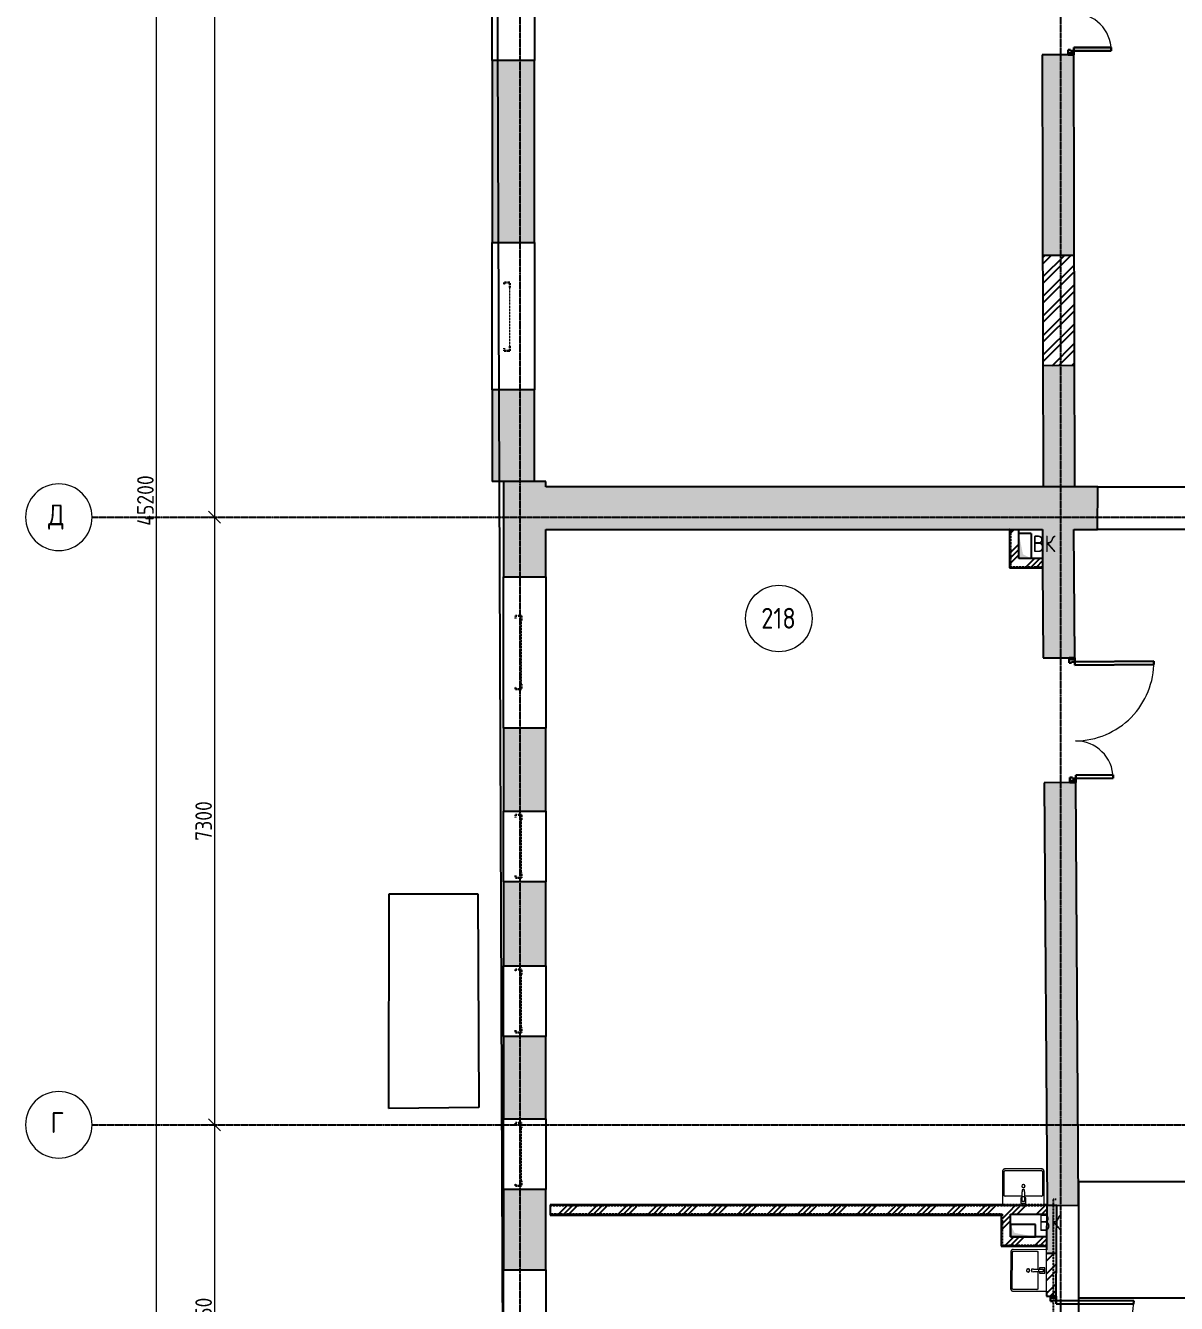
# Model space of a CAD drawing. Header units: millimetres. Extents: x -99936 to 523262, y -63190 to 327013.
# Drawn here: x 96253 to 110088, y 11261 to 26614 of the extents above; entities that cross this region are included whole.
import ezdxf

# ---------------------------------------------------------------- set-up
doc = ezdxf.new("R2010")
doc.units = ezdxf.units.MM
for name, pattern in [('ADSK_Линия сетки', [25, 20, -2.5, 0, -2.5]), ('ADSK_Сверху', [4.5, 3, -1.5]), ('ADSK_Снесено', [4.5, 3, -1.5])]:
    doc.linetypes.add(name, pattern=pattern)
for name, color, linetype, lineweight, true_color in [('_ Окна', 5, 'Continuous', 30, 0x0000ff), ('Линии', 7, 'Continuous', 9, 0x00a600), ('Стены внутренние', 5, 'Continuous', 18, 0x0000ff), ('Стены наружные', 1, 'ADSK_Снесено', 18, 0xff0000)]:
    doc.layers.add(name, color=color, linetype=linetype, lineweight=lineweight, true_color=true_color)
for name, color, linetype, lineweight in [('Аннотация', 7, 'Continuous', 9), ('Двери', 251, 'Continuous', 18), ('Марки помещений', 7, 'Continuous', 20), ('Окна', 251, 'Continuous', 18), ('Оси', 7, 'Continuous', 9), ('Перекрытие', 7, 'Continuous', 18), ('Сантехника', 251, 'Continuous', 18), ('Узлы', 7, 'Continuous', 18)]:
    doc.layers.add(name, color=color, linetype=linetype, lineweight=lineweight)
doc.styles.add('GOST Common_1', font='GOST Common_0.ttf', dxfattribs={"width": 0.9, "height": 200})
doc.styles.add('GOST Common_2', font='GOST Common_0.ttf', dxfattribs={"width": 0.9, "height": 250})
doc.styles.add('ISOCPEUR', font='isocpeur.ttf', dxfattribs={"height": 250})
doc.dimstyles.new('ADSK_Основной_2_5_мм', dxfattribs={"dimscale": 304.8, "dimtxt": 251.428749, "dimasz": 0.463911, "dimexe": 0.492126, "dimexo": 0.492126, "dimgap": 0.098425, "dimtad": 1, "dimdec": 1, "dimrnd": 0.1, "dimdsep": 46, "dimtxsty": 'GOST Common_1', "dimblk1": 'OBLIQUE', "dimblk2": 'OBLIQUE', "dimsah": 1, "dimcen": 0.09, "dimdle": 0.492126, "dimazin": 2, "dimtfac": 1, "dimtdec": 4, "dimtix": 1, "dimtmove": 0, "dimatfit": 3, "dimfxl": 1, "dimtvp": 1, "dimtfill": 1, "dimtolj": 1, "dimtzin": 0, "dimlwd": 20, "dimlwe": 20, "dimarcsym": 2})
pattern_1 = [(45, (108139.4, 150), (-179.605, 179.605), []), (45, (108202.9, 150), (0, 359.2102), []), (45, (108075.9, 150), (0, 359.2102), [])]
pattern_2 = [(45, (108139.4, 150), (-117.8655, 117.8655), []), (45, (108217.98, 150), (-117.8655, 117.8655), [])]

# ---------------------------------------------------------------- blocks, each defined once
blk = doc.blocks.new('Витраж-тент со смещением вовне - 60мм 30 сдвиг-1466942-02 План 2-го этажа маркировочный')
at = {"layer": '_ Окна', "color": 161, "linetype": 'ADSK_Сверху', "true_color": 0xaaaaff}
for p, q in [((-440, 25), (-440, -45)), ((-440, 25), (-410, 25)), ((-440, -45), (-440, 25)), ((440, 25), (410, 25)), ((440, -45), (440, 25)), ((440, -45), (440, 25)), ((-380, -45), (-440, -45)), ((-380, -35), (-380, -45)), ((380, -35), (380, -45)), ((380, -45), (440, -45))]:
    blk.add_line(p, q, dxfattribs=at)
at = {"layer": 'Окна', "color": 161, "linetype": 'ADSK_Сверху', "true_color": 0xaaaaff}
blk.add_line((-380, -45), (380, -45), dxfattribs=at)
blk = doc.blocks.new('Витраж-тент со смещением вовне - 60мм 30 сдвиг-1466941-02 План 2-го этажа маркировочный')
at = {"layer": '_ Окна', "color": 161, "linetype": 'ADSK_Сверху', "true_color": 0xaaaaff}
for p, q in [((-379, 25), (-379, -45)), ((-379, 25), (-349, 25)), ((-379, -45), (-379, 25)), ((379, 25), (349, 25)), ((379, -45), (379, 25)), ((379, -45), (379, 25)), ((-319, -45), (-379, -45)), ((-319, -35), (-319, -45)), ((319, -35), (319, -45)), ((319, -45), (379, -45))]:
    blk.add_line(p, q, dxfattribs=at)
at = {"layer": 'Окна', "color": 161, "linetype": 'ADSK_Сверху', "true_color": 0xaaaaff}
blk.add_line((-319, -45), (319, -45), dxfattribs=at)
blk = doc.blocks.new('Витраж-тент со смещением вовне - 60мм 30 сдвиг-1466956-02 План 2-го этажа маркировочный')
at = {"layer": '_ Окна', "color": 161, "linetype": 'ADSK_Сверху', "true_color": 0xaaaaff}
for p, q in [((-410, 25), (-410, -45)), ((-410, 25), (-380, 25)), ((-410, -45), (-410, 25)), ((410, 25), (380, 25)), ((410, -45), (410, 25)), ((410, -45), (410, 25)), ((-350, -45), (-410, -45)), ((-350, -35), (-350, -45)), ((350, -35), (350, -45)), ((350, -45), (410, -45))]:
    blk.add_line(p, q, dxfattribs=at)
at = {"layer": 'Окна', "color": 161, "linetype": 'ADSK_Сверху', "true_color": 0xaaaaff}
blk.add_line((-350, -45), (350, -45), dxfattribs=at)
blk = doc.blocks.new('AC_Дверь_Двупольная - Д-28п 1500х2200h-2039725-02 План 2-го этажа маркировочный')
at = {"layer": 'Двери', "lineweight": 30}
for p, q in [((-700, 1140), (-660, 1140)), ((-700, 190), (-700, 1140)), ((-660, 1140), (-660, 190)), ((700, 640), (660, 640)), ((660, 640), (660, 190)), ((700, 190), (700, 640)), ((-750, 190), (-730, 190)), ((-750, 120), (-750, 190)), ((-730, 190), (-700, 190)), ((-730, 120), (-730, 190)), ((-730, 190), (-730, 120)), ((-660, 190), (-700, 190)), ((-700, 190), (-700, 150)), ((660, 190), (700, 190)), ((730, 190), (700, 190)), ((700, 190), (700, 150)), ((730, 120), (730, 190)), ((750, 190), (730, 190)), ((730, 190), (730, 120)), ((750, 120), (750, 190)), ((-730, 120), (-750, 120)), ((-690, 120), (-730, 120)), ((-700, 150), (-690, 150)), ((-690, 150), (-690, 120)), ((700, 150), (690, 150)), ((690, 150), (690, 120)), ((690, 120), (730, 120)), ((730, 120), (750, 120))]:
    blk.add_line(p, q, dxfattribs=at)
at = {"layer": 'Двери'}
for centre, radius, start, end in [((-700, 190), 950, 360, 90), ((700, 190), 450, 90, 180)]:
    blk.add_arc(centre, radius, start, end, dxfattribs=at)
blk = doc.blocks.new('AC_Дверь_Однопольная - Д-30п 1030х2200h-1983132-02 План 2-го этажа маркировочный')
at = {"layer": 'Двери', "lineweight": 30}
for p, q in [((-465, 990), (-425, 990)), ((-465, 60), (-465, 990)), ((-425, 990), (-425, 60)), ((-515, 60), (-495, 60)), ((-515, -10), (-515, 60)), ((-495, 60), (-465, 60)), ((-495, -10), (-495, 60)), ((-495, 60), (-495, -10)), ((-425, 60), (-465, 60)), ((-465, 60), (-465, 20)), ((-465, 20), (-455, 20)), ((-455, 20), (-455, -10)), ((455, 20), (465, 20)), ((455, -10), (455, 20)), ((465, 60), (495, 60)), ((465, 20), (465, 60)), ((495, 60), (495, -10)), ((495, 60), (515, 60)), ((495, -10), (495, 60)), ((515, 60), (515, -10)), ((-495, -10), (-515, -10)), ((-455, -10), (-495, -10)), ((495, -10), (455, -10)), ((515, -10), (495, -10))]:
    blk.add_line(p, q, dxfattribs=at)
at = {"layer": 'Двери'}
blk.add_arc((-465, 60), 930, 0, 90, dxfattribs=at)
blk = doc.blocks.new('Parametric_Porcelain_bathroom_sink_20774 - 500х430мм-V216-02 План 2-го этажа маркировочный')
at = {"layer": 'Сантехника'}
for p, q in [((-125, 406), (-125, 6)), ((-105, 119), (-105, 406)), ((345, 436), (-95, 436)), ((-95, 416), (345, 416)), ((355, 406), (355, 119)), ((375, 6), (375, 406)), ((140, 185), (110, 185)), ((110, 185), (110, 162)), ((140, 185), (110, 185)), ((110, 102), (110, 162)), ((140, 162), (140, 185)), ((140, 162), (140, 102)), ((-125, 6), (-120, 6)), ((-120, 6), (-115, 6)), ((-115, 6), (365, 6)), ((110, 109), (-95, 109)), ((93, 87), (93, 28)), ((110, 89), (95, 89)), ((95, 26), (155, 26)), ((110, 67), (110, 102)), ((140, 102), (110, 102)), ((110, 47), (110, 67)), ((140, 47), (110, 47)), ((345, 109), (140, 109)), ((140, 102), (140, 67)), ((155, 89), (140, 89)), ((140, 67), (140, 47)), ((156, 28), (156, 87)), ((365, 6), (370, 6)), ((370, 6), (375, 6))]:
    blk.add_line(p, q, dxfattribs=at)
at = {"layer": 'Сантехника', "flags": 128}
for points in [[(-95, 436), (-96, 436), (-97, 436), (-99, 436), (-100, 436), (-101, 435), (-102, 435), (-103, 435), (-104, 434), (-106, 434), (-107, 434), (-108, 433), (-109, 433), (-110, 432), (-111, 431), (-112, 431), (-113, 430), (-114, 429), (-115, 429), (-116, 428), (-117, 427), (-117, 426), (-118, 425), (-119, 424), (-120, 423), (-120, 422), (-121, 421), (-121, 420), (-122, 419), (-123, 418), (-123, 417), (-123, 416), (-124, 415), (-124, 413), (-124, 412), (-125, 411), (-125, 410), (-125, 409), (-125, 408), (-125, 406), (-125, 406)], [(-105, 406), (-105, 406), (-105, 407), (-105, 407), (-105, 408), (-105, 408), (-105, 408), (-105, 409), (-104, 409), (-104, 410), (-104, 410), (-104, 410), (-104, 411), (-104, 411), (-103, 411), (-103, 412), (-103, 412), (-103, 412), (-103, 413), (-102, 413), (-102, 413), (-102, 413), (-101, 414), (-101, 414), (-101, 414), (-100, 414), (-100, 415), (-100, 415), (-99, 415), (-99, 415), (-99, 415), (-98, 415), (-98, 416), (-97, 416), (-97, 416), (-97, 416), (-96, 416), (-96, 416), (-96, 416), (-95, 416), (-95, 416)], [(-105, 407), (-105, 407), (-105, 407), (-105, 406), (-105, 406)], [(-101, 414), (-101, 414), (-102, 414), (-102, 413), (-102, 413), (-102, 413)], [(-95, 416), (-95, 416), (-96, 416), (-96, 416), (-97, 416)], [(375, 406), (375, 407), (375, 408), (375, 410), (375, 411), (374, 412), (374, 413), (374, 414), (373, 415), (373, 417), (373, 418), (372, 419), (372, 420), (371, 421), (370, 422), (370, 423), (369, 424), (368, 425), (368, 426), (367, 427), (366, 428), (365, 428), (364, 429), (363, 430), (362, 431), (361, 431), (360, 432), (359, 432), (358, 433), (357, 434), (356, 434), (355, 434), (354, 435), (352, 435), (351, 435), (350, 436), (349, 436), (348, 436), (347, 436), (345, 436), (345, 436)], [(346, 416), (346, 416), (346, 416), (345, 416), (345, 416)], [(345, 416), (345, 416), (346, 416), (346, 416), (347, 416), (347, 416), (347, 416), (348, 416), (348, 415), (349, 415), (349, 415), (349, 415), (350, 415), (350, 415), (350, 414), (351, 414), (351, 414), (351, 414), (352, 414), (352, 413), (352, 413), (352, 413), (353, 412), (353, 412), (353, 412), (353, 411), (354, 411), (354, 411), (354, 410), (354, 410), (354, 410), (354, 409), (355, 409), (355, 408), (355, 408), (355, 408), (355, 407), (355, 407), (355, 407), (355, 406), (355, 406)], [(353, 412), (353, 412), (353, 413), (352, 413), (352, 413), (352, 413)], [(355, 406), (355, 406), (355, 407), (355, 407), (355, 408)], [(-105, 119), (-105, 119), (-105, 118), (-105, 118), (-105, 118)], [(-95, 109), (-95, 109), (-96, 109), (-96, 109), (-97, 109), (-97, 109), (-97, 109), (-98, 110), (-98, 110), (-99, 110), (-99, 110), (-99, 110), (-100, 110), (-100, 110), (-100, 111), (-101, 111), (-101, 111), (-101, 111), (-102, 112), (-102, 112), (-102, 112), (-102, 112), (-103, 113), (-103, 113), (-103, 113), (-103, 114), (-104, 114), (-104, 114), (-104, 115), (-104, 115), (-104, 116), (-104, 116), (-105, 116), (-105, 117), (-105, 117), (-105, 117), (-105, 118), (-105, 118), (-105, 119), (-105, 119), (-105, 119)], [(-103, 113), (-103, 113), (-103, 113), (-102, 112), (-102, 112), (-102, 112)], [(-96, 109), (-96, 109), (-96, 109), (-95, 109), (-95, 109)], [(355, 119), (355, 119), (355, 118), (355, 118), (355, 118), (355, 117), (355, 117), (355, 116), (354, 116), (354, 116), (354, 115), (354, 115), (354, 115), (354, 114), (353, 114), (353, 114), (353, 113), (353, 113), (353, 113), (352, 112), (352, 112), (352, 112), (351, 111), (351, 111), (351, 111), (350, 111), (350, 111), (350, 110), (349, 110), (349, 110), (349, 110), (348, 110), (348, 110), (347, 109), (347, 109), (347, 109), (346, 109), (346, 109), (346, 109), (345, 109), (345, 109)], [(345, 109), (345, 109), (346, 109), (346, 109), (347, 109)], [(351, 111), (351, 111), (352, 112), (352, 112), (352, 112), (352, 112)], [(355, 118), (355, 118), (355, 119), (355, 119), (355, 119)]]:
    blk.add_lwpolyline(points, dxfattribs=at)
at = {"layer": 'Сантехника'}
for centre, radius, start, end in [((125, 230), 20, 0, 180), ((125, 230), 20, 180, 360), ((125, 230), 18.2, 165.1578, 180), ((125, 230), 18.2, 180, 191.3408), ((125, 230), 16.3, 175.3673, 180), ((125, 230), 16.3, 175.3673, 180), ((125, 230), 16.3, 180, 198.6206), ((125, 230), 16.3, 180, 198.6206), ((125, 230), 18.2, 208.9833, 218.9953), ((125, 230), 18.2, 95.8453, 146.6627), ((125, 230), 16.3, 216.8749, 225), ((125, 230), 16.3, 216.8749, 225), ((125, 230), 18.2, 225, 229.4056), ((125, 230), 18.2, 232.7593, 242.7191), ((125, 230), 18.2, 265.131, 274.1833), ((125, 230), 18.2, 85.131, 94.1833), ((125, 230), 18.2, 275.8453, 326.6627), ((125, 230), 18.2, 52.7593, 62.7191), ((125, 230), 16.3, 36.8749, 45), ((125, 230), 16.3, 36.8749, 45), ((125, 230), 18.2, 45, 49.4056), ((125, 230), 18.2, 28.9833, 39.7338), ((125, 230), 16.3, 0, 18.6206), ((125, 230), 16.3, 0, 18.6206), ((125, 230), 16.3, 355.3673, 360), ((125, 230), 16.3, 355.3673, 360), ((125, 230), 18.2, 0, 11.3408), ((125, 230), 18.2, 345.1578, 360), ((95, 87), 1.87, 120, 150), ((95, 87), 1.87, 90, 180), ((95, 87), 1.87, 120, 150), ((95, 87), 1.87, 120, 150), ((95, 28), 1.49, 180, 270), ((155, 87), 1.87, 0, 90), ((155, 28), 1.49, 270, 360), ((155, 87), 1.87, 30, 60), ((155, 87), 1.87, 30, 60), ((155, 87), 1.87, 30, 60)]:
    blk.add_arc(centre, radius, start, end, dxfattribs=at)
blk = doc.blocks.new('Parametric_Porcelain_bathroom_sink_20774 - 500х430мм-2098794-02 План 2-го этажа маркировочный')
at = {"layer": 'Сантехника'}
for p, q in [((-125, 410), (-125, 10)), ((-105, 123), (-105, 410)), ((345, 440), (-95, 440)), ((-95, 420), (345, 420)), ((355, 410), (355, 123)), ((375, 10), (375, 410)), ((140, 189), (110, 189)), ((110, 189), (110, 166)), ((140, 189), (110, 189)), ((110, 106), (110, 166)), ((140, 166), (140, 189)), ((140, 166), (140, 106)), ((-125, 10), (-120, 10)), ((-120, 10), (-115, 10)), ((-115, 10), (365, 10)), ((110, 113), (-95, 113)), ((93, 91), (93, 32)), ((110, 93), (95, 93)), ((95, 30), (155, 30)), ((110, 71), (110, 106)), ((140, 106), (110, 106)), ((110, 51), (110, 71)), ((140, 51), (110, 51)), ((345, 113), (140, 113)), ((140, 106), (140, 71)), ((155, 93), (140, 93)), ((140, 71), (140, 51)), ((156, 32), (156, 91)), ((365, 10), (370, 10)), ((370, 10), (375, 10))]:
    blk.add_line(p, q, dxfattribs=at)
at = {"layer": 'Сантехника', "flags": 128}
for points in [[(-95, 440), (-96, 440), (-97, 440), (-99, 440), (-100, 440), (-101, 439), (-102, 439), (-103, 439), (-104, 438), (-106, 438), (-107, 438), (-108, 437), (-109, 437), (-110, 436), (-111, 435), (-112, 435), (-113, 434), (-114, 433), (-115, 433), (-116, 432), (-117, 431), (-117, 430), (-118, 429), (-119, 428), (-120, 427), (-120, 426), (-121, 425), (-121, 424), (-122, 423), (-123, 422), (-123, 421), (-123, 420), (-124, 419), (-124, 417), (-124, 416), (-125, 415), (-125, 414), (-125, 413), (-125, 412), (-125, 410), (-125, 410)], [(-105, 410), (-105, 410), (-105, 411), (-105, 411), (-105, 412), (-105, 412), (-105, 412), (-105, 413), (-104, 413), (-104, 414), (-104, 414), (-104, 414), (-104, 415), (-104, 415), (-103, 415), (-103, 416), (-103, 416), (-103, 416), (-103, 417), (-102, 417), (-102, 417), (-102, 417), (-101, 418), (-101, 418), (-101, 418), (-100, 418), (-100, 419), (-100, 419), (-99, 419), (-99, 419), (-99, 419), (-98, 419), (-98, 420), (-97, 420), (-97, 420), (-97, 420), (-96, 420), (-96, 420), (-96, 420), (-95, 420), (-95, 420)], [(-105, 411), (-105, 411), (-105, 411), (-105, 410), (-105, 410)], [(-101, 418), (-101, 418), (-102, 418), (-102, 417), (-102, 417), (-102, 417)], [(-95, 420), (-95, 420), (-96, 420), (-96, 420), (-97, 420)], [(375, 410), (375, 411), (375, 412), (375, 414), (375, 415), (374, 416), (374, 417), (374, 418), (373, 419), (373, 421), (373, 422), (372, 423), (372, 424), (371, 425), (370, 426), (370, 427), (369, 428), (368, 429), (368, 430), (367, 431), (366, 432), (365, 432), (364, 433), (363, 434), (362, 435), (361, 435), (360, 436), (359, 436), (358, 437), (357, 438), (356, 438), (355, 438), (354, 439), (352, 439), (351, 439), (350, 440), (349, 440), (348, 440), (347, 440), (345, 440), (345, 440)], [(346, 420), (346, 420), (346, 420), (345, 420), (345, 420)], [(345, 420), (345, 420), (346, 420), (346, 420), (347, 420), (347, 420), (347, 420), (348, 420), (348, 419), (349, 419), (349, 419), (349, 419), (350, 419), (350, 419), (350, 418), (351, 418), (351, 418), (351, 418), (352, 418), (352, 417), (352, 417), (352, 417), (353, 416), (353, 416), (353, 416), (353, 415), (354, 415), (354, 415), (354, 414), (354, 414), (354, 414), (354, 413), (355, 413), (355, 412), (355, 412), (355, 412), (355, 411), (355, 411), (355, 411), (355, 410), (355, 410)], [(353, 416), (353, 416), (353, 417), (352, 417), (352, 417), (352, 417)], [(355, 410), (355, 410), (355, 411), (355, 411), (355, 412)], [(-105, 123), (-105, 123), (-105, 122), (-105, 122), (-105, 122)], [(-95, 113), (-95, 113), (-96, 113), (-96, 113), (-97, 113), (-97, 113), (-97, 113), (-98, 114), (-98, 114), (-99, 114), (-99, 114), (-99, 114), (-100, 114), (-100, 114), (-100, 115), (-101, 115), (-101, 115), (-101, 115), (-102, 116), (-102, 116), (-102, 116), (-102, 116), (-103, 117), (-103, 117), (-103, 117), (-103, 118), (-104, 118), (-104, 118), (-104, 119), (-104, 119), (-104, 120), (-104, 120), (-105, 120), (-105, 121), (-105, 121), (-105, 121), (-105, 122), (-105, 122), (-105, 123), (-105, 123), (-105, 123)], [(-103, 117), (-103, 117), (-103, 117), (-102, 116), (-102, 116), (-102, 116)], [(-96, 113), (-96, 113), (-96, 113), (-95, 113), (-95, 113)], [(355, 123), (355, 123), (355, 122), (355, 122), (355, 122), (355, 121), (355, 121), (355, 120), (354, 120), (354, 120), (354, 119), (354, 119), (354, 119), (354, 118), (353, 118), (353, 118), (353, 117), (353, 117), (353, 117), (352, 116), (352, 116), (352, 116), (351, 115), (351, 115), (351, 115), (350, 115), (350, 115), (350, 114), (349, 114), (349, 114), (349, 114), (348, 114), (348, 114), (347, 113), (347, 113), (347, 113), (346, 113), (346, 113), (346, 113), (345, 113), (345, 113)], [(345, 113), (345, 113), (346, 113), (346, 113), (347, 113)], [(351, 115), (351, 115), (352, 116), (352, 116), (352, 116), (352, 116)], [(355, 122), (355, 122), (355, 123), (355, 123), (355, 123)]]:
    blk.add_lwpolyline(points, dxfattribs=at)
at = {"layer": 'Сантехника'}
for centre, radius, start, end in [((125, 230), 20, 0, 180), ((125, 230), 20, 180, 360), ((125, 230), 18.2, 165.1578, 180), ((125, 230), 18.2, 180, 191.3408), ((125, 230), 16.3, 175.3673, 180), ((125, 230), 16.3, 175.3673, 180), ((125, 230), 16.3, 180, 198.6206), ((125, 230), 16.3, 180, 198.6206), ((125, 230), 18.2, 208.9833, 219.7338), ((125, 230), 18.2, 95.8453, 146.6627), ((125, 230), 16.3, 216.8749, 225), ((125, 230), 16.3, 216.8749, 225), ((125, 230), 18.2, 225, 229.4056), ((125, 230), 18.2, 232.7593, 242.7191), ((125, 230), 18.2, 265.131, 274.1833), ((125, 230), 18.2, 85.131, 94.1833), ((125, 230), 18.2, 275.8453, 326.6627), ((125, 230), 18.2, 52.7593, 62.7191), ((125, 230), 16.3, 36.8749, 45), ((125, 230), 16.3, 36.8749, 45), ((125, 230), 18.2, 45, 49.4056), ((125, 230), 18.2, 28.9833, 39.7338), ((125, 230), 16.3, 0, 18.6206), ((125, 230), 16.3, 0, 18.6206), ((125, 230), 16.3, 355.3673, 360), ((125, 230), 16.3, 355.3673, 360), ((125, 230), 18.2, 0, 11.3408), ((125, 230), 18.2, 345.1578, 360), ((95, 91), 1.87, 120, 150), ((95, 91), 1.87, 90, 180), ((95, 91), 1.87, 120, 150), ((95, 91), 1.87, 120, 150), ((95, 32), 1.49, 180, 270), ((155, 91), 1.87, 0, 90), ((155, 32), 1.49, 270, 360), ((155, 91), 1.87, 30, 60), ((155, 91), 1.87, 30, 60), ((155, 91), 1.87, 30, 60)]:
    blk.add_arc(centre, radius, start, end, dxfattribs=at)
blk = doc.blocks.new('Ось сетки - Круг_Ø8 мм-6577-02 План 2-го этажа маркировочный')
at = {"layer": 'Оси', "lineweight": 20}
for start, end in [(360, 180), (180, 360)]:
    blk.add_arc((0, 0), 4, start, end, dxfattribs=at)
blk = doc.blocks.new('ADSK_Марка_Помещение_ОдноЗначение - Номер-247393-02 План 2-го этажа маркировочный')
at = {"layer": 'Марки помещений'}
blk.add_circle((0, 0), 4, dxfattribs=at)
blk = doc.blocks.new('_Oblique')
at = {"color": 0, "linetype": 'ByBlock', "lineweight": -2}
blk.add_line((-0.5, -0.5), (0.5, 0.5), dxfattribs=at)
blk = doc.blocks.new('*D1186')
at = {"color": 0, "lineweight": 20, "transparency": 16777216}
for p, q in [((98524, 37157), (98524, 20557)), ((98474, 37007), (98374, 37007)), ((98474, 20707), (98374, 20707))]:
    blk.add_line(p, q, dxfattribs=at)
at = {"layer": 'Defpoints', "color": 0, "transparency": 16777216}
for p in [(98624, 37007), (98524, 20707), (98624, 20707)]:
    blk.add_point(p, dxfattribs=at)
at = {"color": 0, "lineweight": 20, "transparency": 16777216, "xscale": 141.4, "yscale": 141.4, "zscale": 141.4}
for p, rotation in [((98524, 37007), 90), ((98524, 20707), 270)]:
    blk.add_blockref('_Oblique', p, dxfattribs=dict(at, rotation=rotation))
at = {"color": 0, "lineweight": 25, "transparency": 16777216, "insert": (98394, 28857), "char_height": 200, "width": 889.8, "attachment_point": 5, "rotation": 90, "style": 'GOST Common_1', "bg_fill": 3, "box_fill_scale": 1.1, "bg_fill_color": 256, "bg_fill_true_color": 13158600, "bg_fill_transparency": 0}
blk.add_mtext('\\A1;16300', dxfattribs=at)
blk = doc.blocks.new('*D1187')
at = {"color": 0, "lineweight": 20, "transparency": 16777216}
for p, q in [((98524, 20857), (98524, 13257)), ((98474, 20707), (98374, 20707)), ((98474, 13407), (98374, 13407))]:
    blk.add_line(p, q, dxfattribs=at)
at = {"layer": 'Defpoints', "color": 0, "transparency": 16777216}
for p in [(98624, 20707), (98524, 13407), (98624, 13407)]:
    blk.add_point(p, dxfattribs=at)
at = {"color": 0, "lineweight": 20, "transparency": 16777216, "xscale": 141.4, "yscale": 141.4, "zscale": 141.4}
for p, rotation in [((98524, 20707), 90), ((98524, 13407), 270)]:
    blk.add_blockref('_Oblique', p, dxfattribs=dict(at, rotation=rotation))
at = {"color": 0, "lineweight": 25, "transparency": 16777216, "insert": (98394, 17057), "char_height": 200, "width": 756.84, "attachment_point": 5, "rotation": 90, "style": 'GOST Common_1', "bg_fill": 3, "box_fill_scale": 1.1, "bg_fill_color": 256, "bg_fill_true_color": 13158600, "bg_fill_transparency": 0}
blk.add_mtext('\\A1;7300', dxfattribs=at)
blk = doc.blocks.new('*D1188')
at = {"color": 0, "lineweight": 20, "transparency": 16777216}
for p, q in [((98524, 13557), (98524, 8607)), ((98474, 13407), (98374, 13407)), ((98474, 8757), (98374, 8757))]:
    blk.add_line(p, q, dxfattribs=at)
at = {"layer": 'Defpoints', "color": 0, "transparency": 16777216}
for p in [(98624, 13407), (98524, 8757), (98624, 8757)]:
    blk.add_point(p, dxfattribs=at)
at = {"color": 0, "lineweight": 20, "transparency": 16777216, "xscale": 141.4, "yscale": 141.4, "zscale": 141.4}
for p, rotation in [((98524, 13407), 90), ((98524, 8757), 270)]:
    blk.add_blockref('_Oblique', p, dxfattribs=dict(at, rotation=rotation))
at = {"color": 0, "lineweight": 25, "transparency": 16777216, "insert": (98394, 11082), "char_height": 200, "width": 782.41, "attachment_point": 5, "rotation": 90, "style": 'GOST Common_1', "bg_fill": 3, "box_fill_scale": 1.1, "bg_fill_color": 256, "bg_fill_true_color": 13158600, "bg_fill_transparency": 0}
blk.add_mtext('\\A1;4650', dxfattribs=at)
blk = doc.blocks.new('*D1192')
at = {"color": 0, "lineweight": 20, "transparency": 16777216}
for p, q in [((97824, 43657), (97824, -1843)), ((97774, 43507), (97674, 43507)), ((97774, -1693), (97674, -1693))]:
    blk.add_line(p, q, dxfattribs=at)
at = {"layer": 'Defpoints', "color": 0, "transparency": 16777216}
for p in [(97924, 43507), (97824, -1693), (97924, -1693)]:
    blk.add_point(p, dxfattribs=at)
at = {"color": 0, "lineweight": 20, "transparency": 16777216, "xscale": 141.4, "yscale": 141.4, "zscale": 141.4}
for p, rotation in [((97824, 43507), 90), ((97824, -1693), 270)]:
    blk.add_blockref('_Oblique', p, dxfattribs=dict(at, rotation=rotation))
at = {"color": 0, "lineweight": 25, "transparency": 16777216, "insert": (97694, 20907), "char_height": 200, "width": 971.62, "attachment_point": 5, "rotation": 90, "style": 'GOST Common_1', "bg_fill": 3, "box_fill_scale": 1.1, "bg_fill_color": 256, "bg_fill_true_color": 13158600, "bg_fill_transparency": 0}
blk.add_mtext('\\A1;45200', dxfattribs=at)

msp = doc.modelspace()

# ---------------------------------------------------------------- hatches: boundary and pattern name
at = {"layer": 'Стены внутренние', "lineweight": 25, "true_color": 0x636466}
h = msp.add_hatch(color=251, dxfattribs=at)
h.paths.add_polyline_path([(108732.153, 21070.991), (108866.817, 21070.991), (108863.458, 22528.128), (108483.459, 22527.252), (108486.816, 21070.991), (108670.685, 21070.991)])
h.paths.add_polyline_path([(108480.396, 23856.351), (108860.395, 23857.227), (108854.855, 26261.09), (108474.856, 26260.214), (108475.463, 25996.813)])
h.paths.add_polyline_path([(108471.399, 27760.21), (108851.398, 27761.086), (108836.532, 34211.514), (108456.533, 34210.638), (108470.809, 28016.038)])
h.paths.add_polyline_path([(108470.802, 28021.789), (108470.799, 28021.79), (108486.204, 28021.79)])
h.paths.add_polyline_path([(108453.076, 35710.634), (108833.075, 35711.51), (108830.264, 36931.181), (108450.259, 36932.887), (108452.911, 35781.994)])
h = msp.add_hatch(dxfattribs=at)
h.set_pattern_fill('FP_2', color=251, style=0, pattern_type=2)
h.set_pattern_definition(pattern_2)
h.paths.add_polyline_path([(108483.459, 22527.252), (108863.458, 22528.128), (108860.395, 23857.227), (108480.396, 23856.351), (108482.98, 22735.085)])
msp.add_hatch(color=251, dxfattribs=at).paths.add_polyline_path([(108476.106, 20560.991), (108866.815, 20560.991), (108866.817, 21070.991), (102508.357, 21070.991), (102508.357, 20560.991), (108233.863, 20560.991)])
h = msp.add_hatch(color=251, dxfattribs=at)
h.paths.add_polyline_path([(111250.375, 20560.991), (111572.899, 20560.991), (111572.899, 21070.991), (111180.214, 21070.991), (111178.299, 20560.991), (111180.214, 20560.991)])
h.paths.add_polyline_path([(109140.186, 20560.991), (109143.403, 21070.991), (108866.817, 21070.991), (108866.817, 20560.991), (108912.246, 20560.991)])
h = msp.add_hatch(dxfattribs=at)
h.set_pattern_fill('FP_1', color=251, style=0, pattern_type=2)
h.set_pattern_definition(pattern_1)
h.paths.add_polyline_path([(108193.115, 20211.55), (108193.115, 20560.991), (108093.115, 20560.991), (108093.115, 20211.55)])
h = msp.add_hatch(color=251, dxfattribs=at)
h.paths.add_polyline_path([(108532.478, 12438.675), (108912.468, 12441.312), (108877.225, 17519.343), (108497.234, 17516.706), (108531.759, 12542.188)])
h.paths.add_polyline_path([(108486.824, 19016.67), (108866.815, 19019.307), (108856.115, 20560.991), (108476.106, 20560.991), (108483.654, 19473.358)])
h = msp.add_hatch(dxfattribs=at)
h.set_pattern_fill('FP_1', color=251, style=0, pattern_type=2)
h.set_pattern_definition(pattern_1)
h.paths.add_polyline_path([(108466.667, 20111.55), (108479.225, 20111.55), (108478.531, 20211.55), (108093.115, 20211.55), (108093.115, 20111.55), (108233.863, 20111.55)])
h = msp.add_hatch(color=251, dxfattribs=at)
h.paths.add_polyline_path([(108635.463, 9482.252), (108639.249, 10315.987), (108519.248, 10315.987), (108515.463, 9482.525), (108575.463, 9482.252)])
h.paths.add_polyline_path([(108646.275, 11863.102), (108648.889, 12438.794), (108528.887, 12438.675), (108526.448, 11863.646), (108551.528, 11863.532)])
h = msp.add_hatch(dxfattribs=at)
h.set_pattern_fill('FP_1', color=251, style=0, pattern_type=2)
h.set_pattern_definition(pattern_1)
h.paths.add_polyline_path([(107916.198, 12334.016), (107991.632, 12334.016), (107991.632, 12434.016), (102558.594, 12434.016), (102558.594, 12334.016), (107598.532, 12334.016)])
h = msp.add_hatch(dxfattribs=at)
h.set_pattern_fill('FP_1', color=251, style=0, pattern_type=2)
h.set_pattern_definition(pattern_1)
h.paths.add_polyline_path([(107991.632, 12059.869), (108091.632, 12059.869), (108091.632, 12434.016), (107991.632, 12434.016), (107991.632, 12109.367)])
h = msp.add_hatch(dxfattribs=at)
h.set_pattern_fill('FP_1', color=251, style=0, pattern_type=2)
h.set_pattern_definition(pattern_1)
h.paths.add_polyline_path([(108233.863, 12334.016), (108528.412, 12334.016), (108528.866, 12434.016), (108091.632, 12434.016), (108091.632, 12334.016)])
h = msp.add_hatch(dxfattribs=at)
h.set_pattern_fill('FP_1', color=251, style=0, pattern_type=2)
h.set_pattern_definition(pattern_1)
h.paths.add_polyline_path([(108526.276, 11959.869), (108526.713, 11959.869), (108526.276, 12059.869), (107991.632, 12059.869), (107991.632, 11959.869), (108233.863, 11959.869)])
h = msp.add_hatch(dxfattribs=at)
h.set_pattern_fill('FP_2', color=251, style=0, pattern_type=2)
h.set_pattern_definition(pattern_2)
h.paths.add_polyline_path([(108643.927, 11345.976), (108646.275, 11863.102), (108526.276, 11863.647), (108524.246, 11346.52), (108573.927, 11346.294)])
at = {"layer": 'Стены наружные', "linetype": 'Continuous', "lineweight": 25, "true_color": 0x636466}
h = msp.add_hatch(color=251, dxfattribs=at)
h.paths.add_polyline_path([(101860.648, 21135.083), (102370.648, 21135.083), (102370.648, 22236.996), (101860.648, 22236.996)])
h.paths.add_polyline_path([(101860.648, 24006.996), (102370.648, 24006.996), (102370.648, 26193.208), (101860.648, 26193.208), (101860.648, 25996.813)])
h.paths.add_polyline_path([(102257.598, 27963.208), (102370.648, 27963.208), (102370.648, 30245.547), (101860.648, 30245.547), (101860.648, 27963.208)])
h.paths.add_polyline_path([(102370.648, 32015.547), (102370.648, 34317.558), (101860.648, 34317.558), (101860.648, 32015.547), (102262.525, 32015.547)])
h.paths.add_polyline_path([(101860.648, 36087.558), (102370.648, 36087.558), (102370.648, 43368.869), (101860.648, 43368.869), (101860.648, 39043.722)])
h = msp.add_hatch(color=251, dxfattribs=at)
h.paths.add_polyline_path([(102338.144, 9189.252), (102508.357, 9189.252), (102508.357, 9842.882), (101998.357, 9842.882), (101998.357, 9189.252)])
h.paths.add_polyline_path([(102338.144, 11662.882), (102508.357, 11662.882), (102508.357, 12627.526), (101998.357, 12627.526), (101998.357, 11662.882)])
h.paths.add_polyline_path([(102508.357, 13477.526), (102508.357, 14468.686), (101998.357, 14468.686), (101998.357, 13477.526), (102348.377, 13477.526)])
h.paths.add_polyline_path([(101998.357, 15318.686), (102508.357, 15318.686), (102508.357, 16326.392), (101998.357, 16326.392), (101998.357, 16211.631)])
h.paths.add_polyline_path([(101998.357, 17176.392), (102508.357, 17176.392), (102508.357, 18170.827), (101998.357, 18170.827)])
h.paths.add_polyline_path([(101998.357, 19990.827), (102508.357, 19990.827), (102508.357, 21135.083), (101998.357, 21135.083), (101998.357, 20939.12)])
at = {"layer": 'Узлы', "lineweight": 25, "true_color": 0x636466}
for points in [[(108242.612, 20211.55), (108343.115, 20211.55), (108242.612, 20261.048), (108193.115, 20511.55), (108193.115, 20211.55), (108233.863, 20211.55)], [(108391.632, 12059.869), (108141.13, 12109.367), (108091.632, 12209.869), (108091.632, 12059.869), (108233.863, 12059.869)]]:
    msp.add_hatch(color=251, dxfattribs=at).paths.add_polyline_path(points)

# ---------------------------------------------------------------- linework, layer by layer
at = {"linetype": 'ADSK_Линия сетки', "lineweight": 25}
for p, q in [((102199.31, -3863.552), (102199.31, 44571.852)), ((108699.31, -3863.552), (108699.31, 44571.852))]:
    msp.add_line(p, q, dxfattribs=at)
at = {"color": 251, "lineweight": 25, "true_color": 0x636466}
for points in [[(108429.898, 8679.252), (101998.357, 8679.252), (101860.648, 43878.869), (112082.899, 43878.869), (112082.899, 21068.632), (111469.494, 21068.632), (111521.033, 13231.218)], [(108910.526, 11328.12), (154861.073, 11328.12), (154859.252, 21054.566), (154172.612, 21084.059)], [(111521.033, 13231.218), (111524.619, 12721.218), (108910.526, 12721.218), (108910.526, 11068.396)]]:
    msp.add_lwpolyline(points, dxfattribs=at)
at = {"layer": 'Линии', "color": 251, "lineweight": 25, "true_color": 0x636466}
for p, q in [((108193.115, 20211.55), (108193.115, 20511.55)), ((108343.115, 20511.55), (108193.115, 20511.55)), ((108343.115, 20511.55), (108343.115, 20211.55)), ((108343.115, 20211.55), (108193.115, 20211.55)), ((108091.632, 12209.869), (108091.632, 12059.869)), ((108391.632, 12209.869), (108091.632, 12209.869)), ((108391.632, 12059.869), (108391.632, 12209.869)), ((108091.632, 12059.869), (108391.632, 12059.869))]:
    msp.add_line(p, q, dxfattribs=at)
at = {"layer": 'Перекрытие', "color": 251, "lineweight": 25, "true_color": 0x636466}
for p, q in [((100619.657, 13600.977), (100623.172, 16180.763)), ((100623.172, 16180.763), (101690.693, 16180.3)), ((101690.693, 16180.3), (101701.644, 13613.569)), ((101701.644, 13613.569), (100619.657, 13600.977))]:
    msp.add_line(p, q, dxfattribs=at)
at = {"layer": 'Стены внутренние', "color": 251, "lineweight": 25, "true_color": 0x636466}
for p, q in [((108784.855, 26260.929), (108474.856, 26260.214)), ((108474.856, 26260.214), (108486.816, 21070.991)), ((108866.817, 21070.991), (108854.855, 26261.09)), ((108480.396, 23856.351), (108860.395, 23857.227)), ((108863.458, 22528.128), (108483.459, 22527.252)), ((109143.403, 21070.991), (102508.357, 21070.991)), ((109140.186, 20560.991), (109143.403, 21070.991)), ((109143.403, 21070.991), (111031.194, 21070.991)), ((102508.357, 20560.991), (108081.115, 20560.991)), ((108081.115, 20560.991), (108081.115, 20099.55)), ((108083.115, 20560.991), (108476.106, 20560.991)), ((108193.115, 20211.55), (108193.115, 20560.991)), ((108476.106, 20560.991), (108479.294, 20101.55)), ((108856.115, 20560.991), (109140.186, 20560.991)), ((108866.815, 19019.307), (108856.115, 20560.991)), ((111031.194, 20560.991), (109140.186, 20560.991)), ((108478.531, 20211.55), (108193.115, 20211.55)), ((108081.115, 20099.55), (108479.308, 20099.55)), ((108479.308, 20099.55), (108486.824, 19016.67)), ((108486.824, 19016.67), (108796.816, 19018.822)), ((108807.227, 17518.858), (108497.234, 17516.706)), ((108497.234, 17516.706), (108532.478, 12438.675)), ((108912.468, 12441.312), (108877.225, 17519.343)), ((107997.597, 12446.016), (102558.594, 12446.016)), ((102558.594, 12446.016), (102558.594, 12322.016)), ((108528.921, 12446.016), (108497.256, 12446.016)), ((108528.921, 12446.016), (108526.668, 11949.869)), ((108648.889, 12438.794), (108528.89, 12439.339)), ((108532.478, 12438.675), (108912.468, 12441.312)), ((108643.927, 11345.976), (108648.889, 12438.794)), ((102558.594, 12322.016), (107979.632, 12322.016)), ((107979.632, 12322.016), (107979.632, 11947.869)), ((108091.632, 12059.869), (108091.632, 12334.016)), ((108091.632, 12334.016), (108528.412, 12334.016)), ((108527.167, 12059.869), (108091.632, 12059.869)), ((107979.632, 11947.869), (108526.659, 11947.869)), ((108526.276, 11863.647), (108646.275, 11863.102)), ((108526.659, 11947.869), (108526.47, 11906.345)), ((108524.201, 11406.691), (108523.928, 11346.521)), ((108523.928, 11346.521), (108573.927, 11346.294))]:
    msp.add_line(p, q, dxfattribs=at)
at = {"layer": 'Стены внутренние', "color": 251, "linetype": 'ADSK_Сверху', "lineweight": 25, "true_color": 0x636466}
for q in [(108604.297, 9190.337), (108641.622, 12514.625)]:
    msp.add_line((108606.615, 12514.649), q, dxfattribs=at)
at = {"layer": 'Стены наружные', "color": 251, "linetype": 'Continuous', "lineweight": 25, "true_color": 0x636466}
for p, q in [((101860.648, 26193.208), (101860.648, 27963.208)), ((102370.648, 27963.208), (102370.648, 26193.208)), ((101860.648, 26193.208), (101860.648, 24006.996)), ((102370.648, 26193.208), (101860.648, 26193.208)), ((102370.648, 24006.996), (102370.648, 26193.208)), ((101860.648, 24006.996), (102370.648, 24006.996)), ((101860.648, 22236.996), (101860.648, 24006.996)), ((102370.648, 24006.996), (102370.648, 22236.996)), ((101860.648, 22236.996), (101860.648, 21135.083)), ((102370.648, 22236.996), (101860.648, 22236.996)), ((102370.648, 21135.083), (102370.648, 22236.996)), ((102508.357, 21135.083), (101860.648, 21135.083)), ((101998.357, 21135.083), (101998.357, 19990.827)), ((102508.357, 21070.991), (102508.357, 21135.083)), ((102508.357, 19990.827), (102508.357, 20560.991)), ((101998.357, 19990.827), (102508.357, 19990.827)), ((101998.357, 18170.827), (101998.357, 19990.827)), ((102508.357, 19990.827), (102508.357, 18170.827)), ((101998.357, 18170.827), (101998.357, 17176.392)), ((102508.357, 18170.827), (101998.357, 18170.827)), ((102508.357, 17176.392), (102508.357, 18170.827)), ((101998.357, 17176.392), (102508.357, 17176.392)), ((101998.357, 16326.392), (101998.357, 17176.392)), ((102508.357, 17176.392), (102508.357, 16326.392)), ((101998.357, 16326.392), (101998.357, 15318.686)), ((102508.357, 16326.392), (101998.357, 16326.392)), ((102508.357, 15318.686), (102508.357, 16326.392)), ((101998.357, 15318.686), (102508.357, 15318.686)), ((101998.357, 14468.686), (101998.357, 15318.686)), ((102508.357, 15318.686), (102508.357, 14468.686)), ((101998.357, 14468.686), (101998.357, 13477.526)), ((102508.357, 14468.686), (101998.357, 14468.686)), ((102508.357, 13477.526), (102508.357, 14468.686)), ((101998.357, 13477.526), (102508.357, 13477.526)), ((101998.357, 12627.526), (101998.357, 13477.526)), ((102508.357, 13477.526), (102508.357, 12627.526)), ((101998.357, 12627.526), (101998.357, 11662.882)), ((102508.357, 12627.526), (101998.357, 12627.526)), ((102508.357, 11662.882), (102508.357, 12627.526)), ((101998.357, 11662.882), (102508.357, 11662.882)), ((101998.357, 9842.882), (101998.357, 11662.882)), ((102508.357, 11662.882), (102508.357, 9842.882))]:
    msp.add_line(p, q, dxfattribs=at)
at = {"layer": 'Стены наружные', "color": 251, "lineweight": 25, "true_color": 0x636466}
for p, q in [((108083.115, 20560.991), (108081.115, 20560.991)), ((108083.115, 20560.991), (108083.115, 20099.55)), ((108093.115, 20560.991), (108093.115, 20111.55)), ((108083.115, 20111.55), (108081.115, 20111.55)), ((108081.115, 20101.55), (108479.294, 20101.55)), ((108093.115, 20111.55), (108479.225, 20111.55)), ((108479.308, 20099.55), (108479.294, 20101.55)), ((108528.912, 12444.016), (102558.594, 12444.016)), ((107979.632, 12444.016), (107979.632, 12446.016)), ((107991.632, 12444.016), (107991.632, 12446.016)), ((108528.866, 12434.016), (102558.594, 12434.016)), ((107991.632, 12334.016), (102558.594, 12334.016)), ((107979.632, 12324.016), (102558.594, 12324.016)), ((107981.632, 12334.016), (107981.632, 11947.869)), ((107991.632, 12334.016), (107991.632, 11959.869)), ((107981.632, 11959.869), (107979.632, 11959.869)), ((107979.632, 11949.869), (108526.668, 11949.869)), ((107991.632, 11959.869), (108526.713, 11959.869)), ((108526.659, 11947.869), (108526.668, 11949.869))]:
    msp.add_line(p, q, dxfattribs=at)

# ---------------------------------------------------------------- block references
at = {"lineweight": 25, "xscale": 99.99999999999993, "yscale": 99.99999999999993, "zscale": 99.99999999999993, "rotation": 269.9999999999994}
for p in [(96653.175, 20706.788), (96653.175, 13406.788)]:
    msp.add_blockref('Ось сетки - Круг_Ø8 мм-6577-02 План 2-го этажа маркировочный', p, dxfattribs=at)
at = {"layer": '_ Окна', "color": 251, "linetype": 'ADSK_Сверху', "lineweight": 25, "true_color": 0x636466}
for name, p, rotation in [('Витраж-тент со смещением вовне - 60мм 30 сдвиг-1466956-02 План 2-го этажа маркировочный', (102030.648, 23116.996), 89.99999999999893), ('Витраж-тент со смещением вовне - 60мм 30 сдвиг-1466942-02 План 2-го этажа маркировочный', (102168.357, 19080.827), 89.99999999999993), ('Витраж-тент со смещением вовне - 60мм 30 сдвиг-1466941-02 План 2-го этажа маркировочный', (102168.357, 16751.392), 89.99999999999993), ('Витраж-тент со смещением вовне - 60мм 30 сдвиг-1466941-02 План 2-го этажа маркировочный', (102168.357, 14893.686), 89.99999999999993), ('Витраж-тент со смещением вовне - 60мм 30 сдвиг-1466941-02 План 2-го этажа маркировочный', (102168.357, 13052.526), 89.99999999999993)]:
    msp.add_blockref(name, p, dxfattribs=dict(at, rotation=rotation))
at = {"layer": 'Двери', "color": 251, "lineweight": 25, "true_color": 0x636466}
for name, p, rotation in [('AC_Дверь_Двупольная - Д-28п 1500х2200h-2039725-02 План 2-го этажа маркировочный', (108663.127, 27010.65), 270.1320494497893), ('AC_Дверь_Двупольная - Д-28п 1500х2200h-2039725-02 План 2-го этажа маркировочный', (108682.024, 18268.007), 270.3976477562669), ('AC_Дверь_Однопольная - Д-30п 1030х2200h-1983132-02 План 2-го этажа маркировочный', (108581.589, 10831.254), 269.7398163216952)]:
    msp.add_blockref(name, p, dxfattribs=dict(at, rotation=rotation))
at = {"layer": 'Марки помещений', "color": 251, "lineweight": 25, "true_color": 0x636466, "xscale": 99.99999999999993, "yscale": 99.99999999999993, "zscale": 99.99999999999993}
msp.add_blockref('ADSK_Марка_Помещение_ОдноЗначение - Номер-247393-02 План 2-го этажа маркировочный', (105308.567, 19490.087), dxfattribs=at)
at = {"layer": 'Сантехника', "color": 251, "lineweight": 25, "true_color": 0x636466}
msp.add_blockref('Parametric_Porcelain_bathroom_sink_20774 - 500х430мм-V216-02 План 2-го этажа маркировочный', (108122.427, 12440.016), dxfattribs=at)
at = {"layer": 'Сантехника', "color": 251, "lineweight": 25, "true_color": 0x636466, "rotation": 89.73981632169517}
msp.add_blockref('Parametric_Porcelain_bathroom_sink_20774 - 500х430мм-2098794-02 План 2-го этажа маркировочный', (108534.768, 11531.474), dxfattribs=at)

# ---------------------------------------------------------------- texts
at = {"lineweight": 25, "char_height": 250, "attachment_point": 1, "style": 'ISOCPEUR'}
for s, insert, width in [('\\fGOST Common|b0|i0|c204|p34|;\\W.9;Д', (96525.002, 20859.375), 346.329), ('\\fGOST Common|b0|i0|c204|p34|;\\W.9;Г', (96554.702, 13559.375), 274.17712)]:
    msp.add_mtext(s, dxfattribs=dict(at, insert=insert, width=width))
at = {"layer": 'Аннотация', "color": 251, "lineweight": 25, "true_color": 0x636466, "char_height": 200, "width": 360.75937, "attachment_point": 1, "style": 'GOST Common_2'}
for insert in [(108358.049, 20487.647), (108431.567, 12331.668)]:
    msp.add_mtext('ВК', dxfattribs=dict(at, insert=insert))
at = {"layer": 'Марки помещений', "color": 251, "lineweight": 25, "true_color": 0x636466, "insert": (105096.16, 19617.812), "char_height": 250, "width": 526.70869, "attachment_point": 1, "style": 'GOST Common_1'}
msp.add_mtext('218', dxfattribs=at)

# ---------------------------------------------------------------- dimensions: what is measured, and where the dimension line sits
at = {"lineweight": 25}
for base, p1, p2, override, picture, middle in [((97824.19, -1693.212), (97924.175, 43506.788), (97924.175, -1693.212), {"dimpost": '<>', "dimfxl": 45200}, '*D1192', (97694.19, 20906.788)), ((98524.19, 20706.788), (98624.175, 37006.788), (98624.175, 20706.788), {"dimpost": '<>', "dimfxl": 16300}, '*D1186', (98394.19, 28856.788))]:
    dim = msp.add_linear_dim(base=base, p1=p1, p2=p2, angle=90, dimstyle='ADSK_Основной_2_5_мм', override=override, dxfattribs=at)
    dim.commit()
    dim.dimension.update_dxf_attribs({"geometry": picture, "text_midpoint": middle})

# ---------------------------------------------------------------- next in the draw order: dimensions: what is measured, and where the dimension line sits
dim = msp.add_linear_dim(base=(98524.19, 13406.788), p1=(98624.175, 20706.788), p2=(98624.175, 13406.788), angle=90, dimstyle='ADSK_Основной_2_5_мм', override={"dimpost": '<>', "dimfxl": 7300}, dxfattribs=at)
dim.commit()
dim.dimension.update_dxf_attribs({"geometry": '*D1187', "text_midpoint": (98394.19, 17056.788)})

# ---------------------------------------------------------------- next in the draw order: linework, layer by layer
at = {"linetype": 'ADSK_Линия сетки', "lineweight": 25}
msp.add_line((97053.175, 20706.788), (165281.118, 20706.788), dxfattribs=at)

# ---------------------------------------------------------------- next in the draw order: dimensions: what is measured, and where the dimension line sits
at = {"lineweight": 25}
dim = msp.add_linear_dim(base=(98524.19, 8756.788), p1=(98624.175, 13406.788), p2=(98624.175, 8756.788), angle=90, dimstyle='ADSK_Основной_2_5_мм', override={"dimpost": '<>', "dimfxl": 4650}, dxfattribs=at)
dim.commit()
dim.dimension.update_dxf_attribs({"geometry": '*D1188', "text_midpoint": (98394.19, 11081.788)})

# ---------------------------------------------------------------- next in the draw order: linework, layer by layer
at = {"linetype": 'ADSK_Линия сетки', "lineweight": 25}
msp.add_line((97053.175, 13406.788), (165281.118, 13406.788), dxfattribs=at)

doc.saveas('drawing.dxf')
